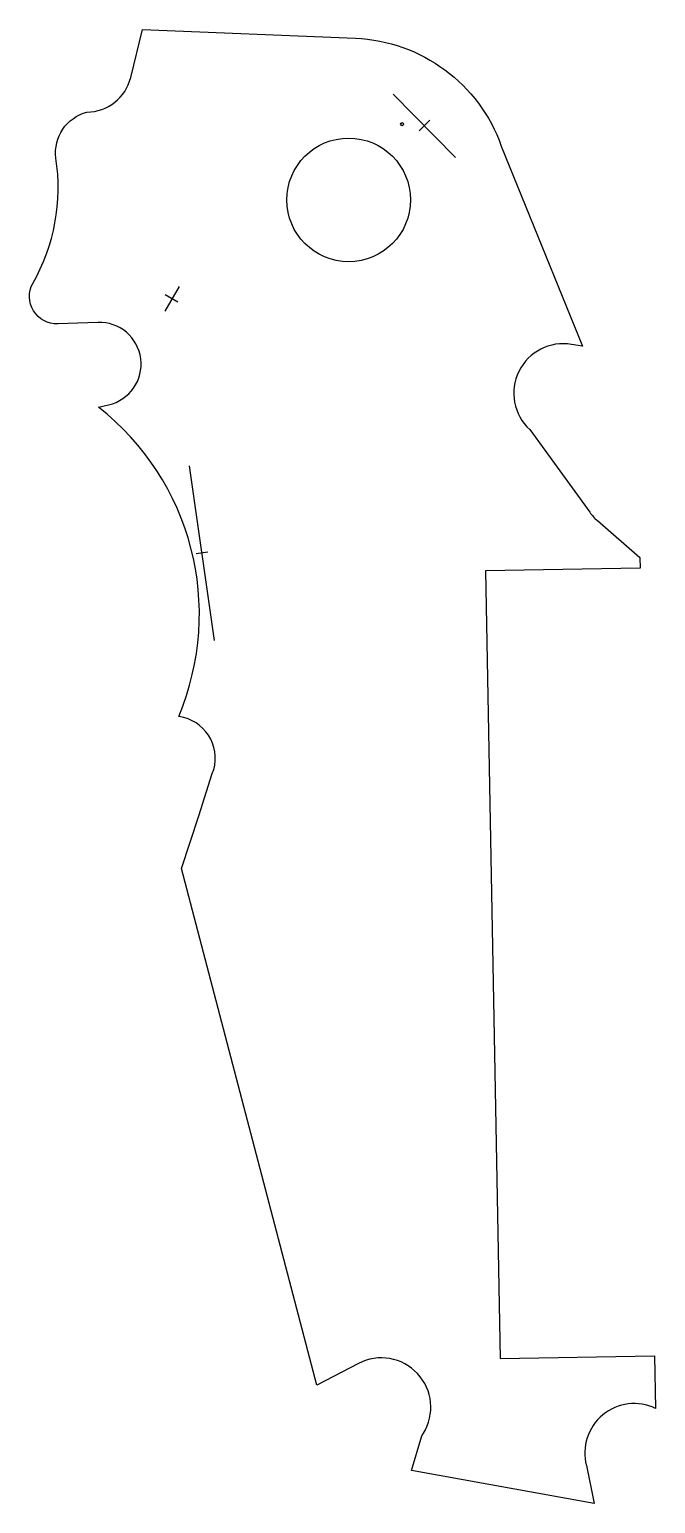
# Model space of a CAD drawing. Header units: millimetres. Extents: x -14.5 to 26, y -34.9 to 60.5.
import ezdxf

# ---------------------------------------------------------------- set-up
doc = ezdxf.new("R2010")
doc.units = ezdxf.units.MM
doc.layers.get('0').update_dxf_attribs({"linetype": 'CONTINUOUS'})

msp = doc.modelspace()

# ---------------------------------------------------------------- linework, layer by layer
for p, q in [((8.985, 56.363), (13.026, 52.242)), ((11.37, 54.66), (10.672, 53.976)), ((-5.77, 42.313), (-4.827, 43.911)), ((-5.764, 43.386), (-4.95, 42.906)), ((-2.57, 20.99), (-4.192, 32.297)), ((-2.993, 26.699), (-3.753, 26.59))]:
    msp.add_line(p, q)
msp.add_lwpolyline([(-12.706, 41.485, -0.580863), (-14.326, 44.106, 0.169224), (-12.832, 52.214, -0.375413), (-10.827, 55.188, 0.34222), (-7.993, 57.433), (-7.228, 60.54), (6.547, 59.97, -0.306577), (15.988, 52.995), (21.251, 40.031), (20.544, 40.153, 0.748724), (17.838, 34.641), (21.714, 29.288, 0.057736), (22.212, 28.745), (24.96, 26.367), (24.973, 25.673), (14.973, 25.489), (15.909, -25.502), (25.909, -25.319), (25.972, -28.722, 0.638056), (21.501, -32.423), (22.011, -34.882), (10.178, -32.741), (10.85, -30.496), (10.95, -30.335, 0.763116), (6.747, -25.814), (4.053, -27.223), (-4.705, 6.228), (-3.585, 9.633), (-2.712, 12.37, 0.453508), (-4.552, 15.992), (-4.886, 16.076, 0.338437), (-10.08, 36.097), (-9.425, 36.244, 0.911004), (-10.113, 41.577)], format="xyb", close=True)
for centre, radius in [((9.572, 54.411), 0.1), ((6.114, 49.508), 4)]:
    msp.add_circle(centre, radius)

doc.saveas('drawing.dxf')
